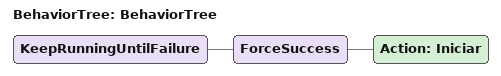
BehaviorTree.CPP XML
<?xml version="1.0"?>
<root main_tree_to_execute="BehaviorTree">
    <BehaviorTree ID="BehaviorTree">
        <KeepRunningUntilFailure>
            <ForceSuccess>

                    <Action ID="Iniciar"/>

            </ForceSuccess>
        </KeepRunningUntilFailure>
    </BehaviorTree>
</root>
